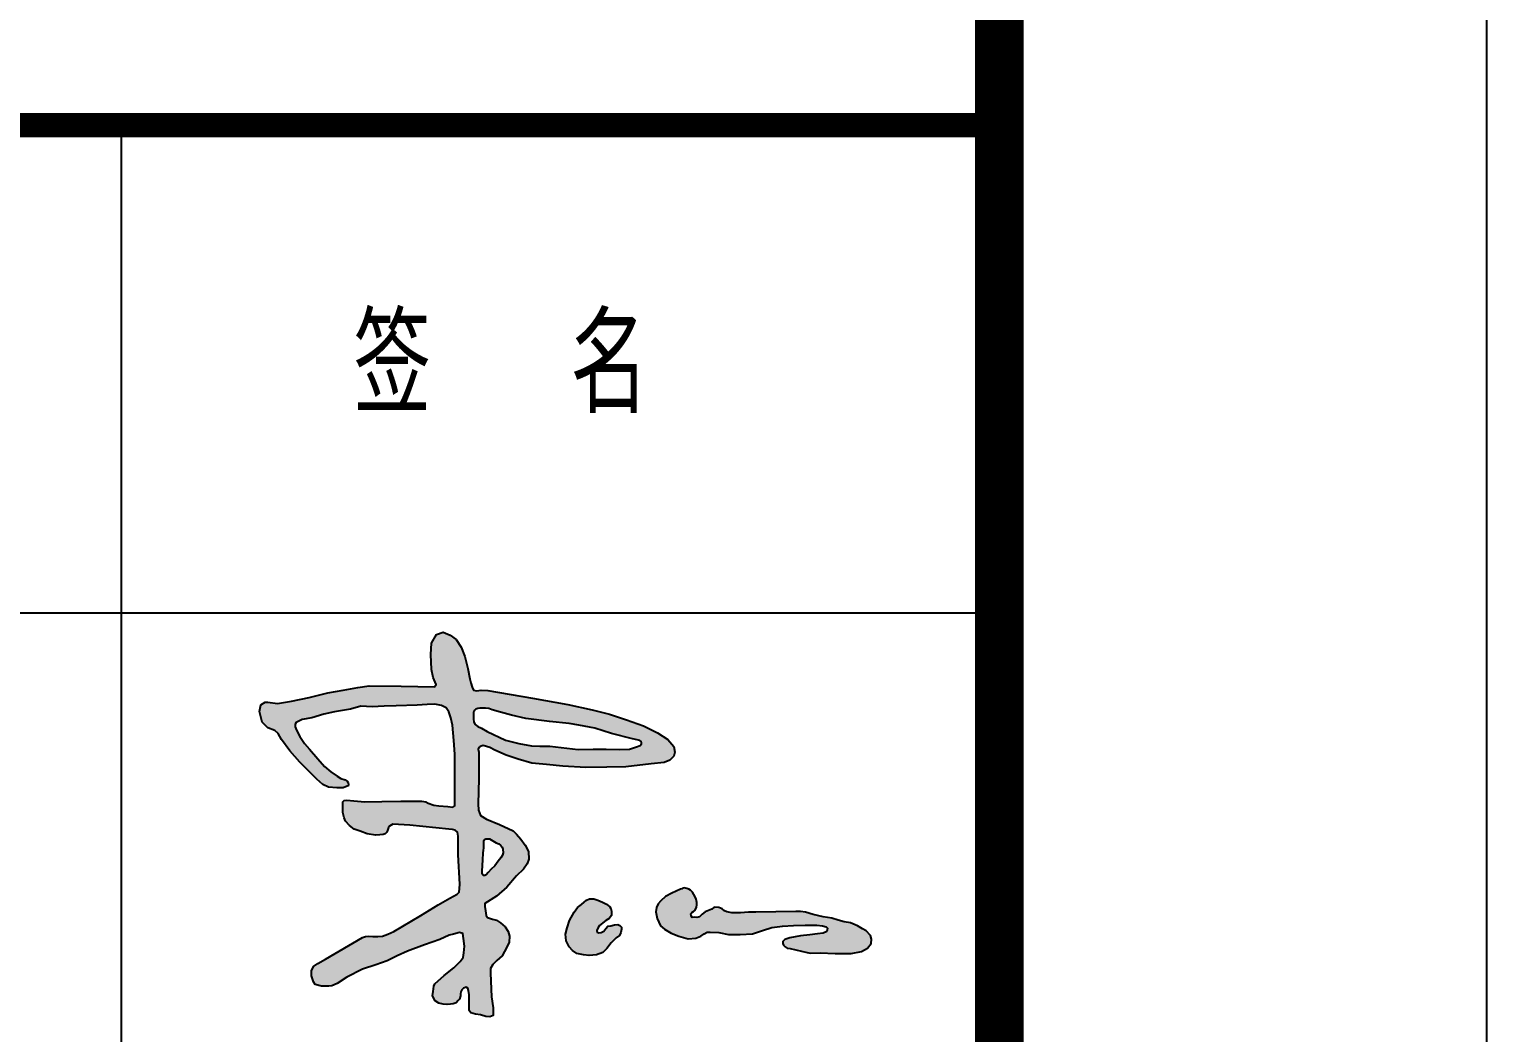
# Model space of a CAD drawing. Extents: x -409572 to -157272, y 600795 to 878326.
# Drawn here: x -338262 to -335272, y 816728 to 818787 of the extents above; entities that cross this region are included whole.
import ezdxf

# ---------------------------------------------------------------- set-up
doc = ezdxf.new("R2010")
doc.units = 0
doc.header["$LTSCALE"] = 1000
doc.header["$MEASUREMENT"] = 0
doc.layers.get('0').update_dxf_attribs({"linetype": 'CONTINUOUS'})
for name, color, linetype in [('PUB_TEXT', 7, 'CONTINUOUS'), ('PUB_TITLE', 4, 'CONTINUOUS'), ('TWT_TITLE', 7, 'CONTINUOUS')]:
    doc.layers.add(name, color=color, linetype=linetype)
doc.styles.add('TQ', font='txt.shx', dxfattribs={"width": 0.8, "bigfont": 'hztxt.shx'})

msp = doc.modelspace()

# ---------------------------------------------------------------- hatches: boundary and pattern name
h = msp.add_hatch(color=7)
h.paths.add_polyline_path([(-337339.5, 817304.1), (-337340.5, 817310.1), (-337339.6, 817313.5), (-337336.7, 817316), (-337330.3, 817317.5), (-337316.8, 817313.9), (-337306.2, 817308.1), (-337283.3, 817297.7), (-337258.9, 817289.9), (-337230.8, 817281.6), (-337200.2, 817279), (-337166.9, 817275.4), (-337119.6, 817272.8), (-337077, 817273.3), (-337038, 817273.9), (-336986, 817280.4), (-336959.3, 817282.9), (-336947.4, 817287.8), (-336939.2, 817295.6), (-336937.1, 817304.2), (-336939.6, 817315.7), (-336951.5, 817329.7), (-336972.8, 817344), (-337001.5, 817358), (-337036.5, 817370.3), (-337071.6, 817382), (-337106.7, 817390.7), (-337157, 817401.8), (-337229.1, 817414.8), (-337320.7, 817430.5), (-337334.8, 817431.1), (-337344.4, 817429.7), (-337349.9, 817431.4), (-337352.7, 817437.5), (-337355.6, 817446.1), (-337357.6, 817454.3), (-337362.2, 817475.7), (-337367.9, 817500.3), (-337375.7, 817519.6), (-337386, 817535.2), (-337397.9, 817544.3), (-337412.7, 817550), (-337426.3, 817545.5), (-337436.2, 817527.8), (-337437.4, 817504.4), (-337436.1, 817473.8), (-337432.8, 817456.9), (-337426.7, 817442.6), (-337430, 817438), (-337464.2, 817438.9), (-337498.4, 817439.4), (-337564.2, 817440.2), (-337587.3, 817437), (-337617.4, 817431), (-337649.3, 817425.5), (-337687.2, 817416.2), (-337723.2, 817408.8), (-337751.9, 817403.8), (-337771.8, 817406.5), (-337777.8, 817406.5), (-337786.5, 817401.4), (-337789.3, 817387.6), (-337783.7, 817365.7), (-337771.7, 817354.2), (-337757.8, 817348.2), (-337750.9, 817342.6), (-337744, 817329.7), (-337726.9, 817307.1), (-337706.1, 817283.5), (-337671.2, 817248.9), (-337659.1, 817238), (-337647.4, 817232.5), (-337630.6, 817231), (-337617.5, 817231), (-337606.1, 817235.8), (-337606.4, 817237.3), (-337606.5, 817238.4), (-337607.4, 817241.2), (-337609.2, 817244.4), (-337613.3, 817247.1), (-337622, 817250.3), (-337629.5, 817254.9), (-337642.5, 817263.4), (-337655.9, 817275), (-337669.7, 817290.7), (-337686.4, 817310.1), (-337696.5, 817321.6), (-337706.6, 817336), (-337713, 817348.9), (-337715.9, 817355.8), (-337715.9, 817361.5), (-337713.6, 817364.8), (-337701.7, 817371.1), (-337681.9, 817374.7), (-337657, 817382), (-337635.1, 817386.6), (-337602.4, 817392.4), (-337581.1, 817398.1), (-337558.1, 817397), (-337533.2, 817398.5), (-337508.7, 817399.1), (-337466.1, 817400.6), (-337445.3, 817401.7), (-337429.8, 817402.7), (-337415.7, 817399.6), (-337406.4, 817394.9), (-337400.7, 817386.6), (-337396.5, 817374.7), (-337393.4, 817359.1), (-337390.8, 817328), (-337388.7, 817299.9), (-337388.4, 817210.6), (-337388.7, 817194.2), (-337392.5, 817191.3), (-337403.2, 817192.7), (-337421.4, 817193.9), (-337431.8, 817195.3), (-337443.1, 817199.4), (-337447.7, 817202.3), (-337455.9, 817203.3), (-337499.5, 817203.3), (-337538, 817202.8), (-337573.3, 817202.5), (-337595.8, 817204.2), (-337609.7, 817205.6), (-337615.2, 817205.1), (-337618.1, 817202.2), (-337618.4, 817192.1), (-337618.1, 817180.5), (-337615.2, 817169.5), (-337612.6, 817162.3), (-337604.2, 817153.7), (-337595.2, 817146.4), (-337582.8, 817141.8), (-337568.3, 817136.6), (-337551, 817134.1), (-337542.5, 817134.7), (-337535.2, 817135.4), (-337531.2, 817136.3), (-337528.2, 817139.7), (-337526.1, 817145.5), (-337524.7, 817149.5), (-337522.7, 817152.4), (-337515.4, 817156.2), (-337480.7, 817154.4), (-337400.5, 817146.1), (-337393.3, 817145.6), (-337387.9, 817144.1), (-337383.2, 817140), (-337381.9, 817131.6), (-337381.4, 817093.7), (-337378.5, 817033.7), (-337378.8, 817024.8), (-337379.6, 817017.1), (-337383.7, 817012.7), (-337398.5, 817004.5), (-337422.8, 816991.3), (-337458.5, 816969.1), (-337513.8, 816936.6), (-337526.2, 816931), (-337536.6, 816926.5), (-337546.3, 816926.1), (-337556.9, 816925.8), (-337565.6, 816926.6), (-337571.4, 816926), (-337578.2, 816923.9), (-337653.8, 816879.7), (-337669.8, 816870.9), (-337678.3, 816864.5), (-337682.4, 816855.5), (-337682.4, 816845.5), (-337678.3, 816833.4), (-337675.2, 816827.5), (-337662.3, 816824.4), (-337646.9, 816823.9), (-337640.5, 816824.9), (-337629.8, 816829.4), (-337610.1, 816842.4), (-337577.7, 816859.1), (-337550.6, 816868.2), (-337527.2, 816876.4), (-337507, 816886.6), (-337485.7, 816896.1), (-337450.6, 816909.2), (-337419.4, 816919.9), (-337400.1, 816928.9), (-337391, 816930.9), (-337379.1, 816934.2), (-337372.1, 816932.2), (-337370.9, 816921.9), (-337368.8, 816906.3), (-337370.1, 816892.3), (-337371.3, 816883.3), (-337377.9, 816874.7), (-337390.6, 816862), (-337410.4, 816845.9), (-337429.4, 816829.1), (-337431.9, 816824.5), (-337432.8, 816813.3), (-337434.2, 816804.4), (-337428.9, 816794.4), (-337421.4, 816789.4), (-337412.2, 816787.5), (-337404.5, 816786.4), (-337397.6, 816787.3), (-337391.7, 816788), (-337385.5, 816790.3), (-337381.8, 816794.6), (-337378.9, 816797.8), (-337376.6, 816804.4), (-337376.6, 816808.3), (-337375.9, 816812.7), (-337374.5, 816816.5), (-337370.6, 816820), (-337368.8, 816821.1), (-337365.6, 816822), (-337361.9, 816820.2), (-337360.8, 816815.4), (-337359.4, 816806.3), (-337359.3, 816795.7), (-337358.9, 816781.1), (-337358.9, 816774.6), (-337355.4, 816769.4), (-337346.3, 816766.8), (-337336.2, 816765.5), (-337325.1, 816762.2), (-337316.4, 816761.3), (-337309.7, 816764.3), (-337309.7, 816780.1), (-337313, 816802.4), (-337315.2, 816851.1), (-337315.6, 816860.2), (-337310.5, 816868.6), (-337302.4, 816877), (-337291.5, 816886.5), (-337281.9, 816904.1), (-337277.2, 816914.3), (-337276.5, 816926.8), (-337279.4, 816936.6), (-337285.6, 816946.1), (-337294.6, 816954.3), (-337302.9, 816959.8), (-337311.6, 816961.5), (-337321.7, 816964.7), (-337324.6, 816968.8), (-337325.8, 816978.9), (-337326.7, 816987.8), (-337327.1, 816993.9), (-337303.1, 817008.5), (-337282.1, 817027.1), (-337262, 817050.4), (-337247.4, 817064.3), (-337240.1, 817074.9), (-337236.8, 817084.7), (-337237.5, 817100.6), (-337244.1, 817113.3), (-337253.2, 817125.4), (-337262, 817135.6), (-337268.6, 817142.6), (-337297.1, 817155.4), (-337323.4, 817166.5), (-337336.2, 817173.9), (-337339.7, 817184.9), (-337340.8, 817198.3), (-337339.5, 817249.3)])
h.paths.add_polyline_path([(-337322.4, 817346.6), (-337333.8, 817353), (-337341.6, 817356.9), (-337347.1, 817360.8), (-337349.8, 817365.6), (-337350.3, 817372.4), (-337350.5, 817386.1), (-337349.1, 817387.9), (-337347.8, 817390), (-337345.2, 817392.1), (-337341.2, 817393.4), (-337337.3, 817394.2), (-337330.6, 817394.5), (-337325.3, 817394.3), (-337318.8, 817393.4), (-337311.8, 817391.1), (-337295.2, 817386), (-337272.6, 817379.6), (-337243, 817373.1), (-337194.7, 817367), (-337154.2, 817362.9), (-337134.4, 817359.7), (-337101.2, 817353), (-337066.9, 817342.1), (-337024.4, 817331.3), (-337014.3, 817329.4), (-337009, 817327.8), (-337006.3, 817326.2), (-337005.7, 817323.5), (-337005.5, 817321.3), (-337008.6, 817317.5), (-337016, 817315.2), (-337030.4, 817309.9), (-337050.2, 817309.7), (-337078.3, 817310.2), (-337105.1, 817310.2), (-337135.5, 817309.7), (-337193.5, 817316.1), (-337214, 817316.1), (-337231.5, 817317.3), (-337257.2, 817321.9), (-337284.7, 817328.9)], flags=16)
h.paths.add_polyline_path([(-337325.2, 817126), (-337322, 817126.5), (-337317.3, 817126), (-337303.7, 817118.4), (-337298.2, 817116.1), (-337294.6, 817113.1), (-337291.6, 817109.4), (-337290.2, 817104.9), (-337289.5, 817097.8), (-337291.1, 817092.8), (-337294.1, 817087.5), (-337299.4, 817080.7), (-337306.7, 817071.1), (-337313.8, 817064), (-337320.2, 817057.6), (-337324.1, 817052.8), (-337326.8, 817051.2), (-337329.8, 817051.3), (-337331.3, 817052.2), (-337332.7, 817054.8), (-337332.8, 817060.2), (-337331.3, 817083.3), (-337330.6, 817096.9), (-337330, 817103), (-337329.3, 817107.3), (-337329.3, 817116.4), (-337328.8, 817122.9), (-337327.7, 817125.1)], flags=16)
h = msp.add_hatch(color=7)
h.paths.add_polyline_path([(-337057.8, 816923), (-337050.6, 816928.4), (-337048, 816934), (-337046.5, 816941), (-337047, 816945.3), (-337050.1, 816948.9), (-337054.2, 816950.7), (-337061.1, 816949.9), (-337068.3, 816948.1), (-337074.8, 816947.1), (-337079.1, 816942.5), (-337083.2, 816937.1), (-337088.6, 816934.3), (-337093.3, 816933.3), (-337096.4, 816934.8), (-337097.4, 816938.6), (-337095.3, 816943.3), (-337091.5, 816948.4), (-337078.6, 816959), (-337071.7, 816962.9), (-337067.2, 816969.4), (-337067.4, 816978), (-337068.4, 816983.5), (-337070.3, 816987.1), (-337077.4, 816992.2), (-337085.7, 816996.3), (-337095.3, 817000.3), (-337103.2, 817003.6), (-337112.3, 817003.6), (-337118.3, 817000.9), (-337123.6, 816996.7), (-337129, 816991.8), (-337136.7, 816985.4), (-337143.9, 816976.2), (-337153.4, 816959.2), (-337158.3, 816944), (-337161.4, 816930.6), (-337159.9, 816917.5), (-337153.7, 816905.2), (-337147.5, 816897.5), (-337138, 816891.3), (-337124.6, 816888.5), (-337113.1, 816887), (-337097.9, 816888.8), (-337085.1, 816893.1), (-337076.6, 816901.3), (-337068.1, 816912.9)])
h.paths.add_polyline_path([(-336576.9, 816953.9), (-336590.1, 816956.4), (-336602.1, 816959.4), (-336615.6, 816963.7), (-336633.2, 816966.3), (-336653.7, 816971.4), (-336669.7, 816976.2), (-336679.6, 816977.6), (-336689.1, 816977.6), (-336771.5, 816975.7), (-336786.1, 816975.7), (-336802.6, 816974.6), (-336820.1, 816974.4), (-336830.6, 816976.7), (-336835.7, 816978.8), (-336840.1, 816982.6), (-336846.8, 816985.7), (-336856.8, 816985.9), (-336861.5, 816982.3), (-336868.2, 816979.5), (-336875.4, 816976.7), (-336881, 816971.8), (-336886.8, 816966.7), (-336892.4, 816964.9), (-336896.6, 816965.4), (-336901.6, 816965.3), (-336904.1, 816968.6), (-336904.4, 816972.2), (-336902.3, 816975), (-336898.8, 816977.1), (-336896.2, 816979.4), (-336892.6, 816985.5), (-336892.1, 816991.6), (-336892.5, 816996.1), (-336893.3, 817002.9), (-336895.4, 817007.4), (-336898.6, 817012.5), (-336900.8, 817016.9), (-336904.9, 817020.9), (-336908.6, 817023.3), (-336912.7, 817024.7), (-336918.5, 817025.7), (-336920.9, 817024.9), (-336923.2, 817023.7), (-336925.9, 817022.8), (-336943.5, 817014.7), (-336956.6, 817008.2), (-336966.1, 816999.4), (-336971.6, 816993.2), (-336974.9, 816985.5), (-336976.4, 816976.4), (-336973.8, 816962.9), (-336966.5, 816947.9), (-336958.5, 816941.4), (-336944.9, 816932.6), (-336928.9, 816926.7), (-336909.9, 816921.6), (-336894.5, 816922.4), (-336884.3, 816926.4), (-336877.3, 816931.5), (-336870.7, 816934.8), (-336864.9, 816934.8), (-336847, 816934), (-336827.5, 816930.4), (-336803.3, 816930), (-336777.9, 816931.8), (-336757.4, 816938.1), (-336738.1, 816944.5), (-336716.5, 816947.4), (-336693.7, 816948.6), (-336670.3, 816949.2), (-336645.8, 816949.6), (-336634.5, 816948.2), (-336627.3, 816945.9), (-336624.4, 816943), (-336625.8, 816936.1), (-336633.1, 816933), (-336644.9, 816931.6), (-336660.8, 816929.4), (-336679.7, 816927.1), (-336701.8, 816923.6), (-336707.8, 816921.6), (-336711.5, 816919.6), (-336716, 816915.8), (-336715.6, 816911.7), (-336714.2, 816908.6), (-336711, 816905), (-336706.9, 816902.3), (-336701, 816901.7), (-336666, 816893.1), (-336658.8, 816892.2), (-336639.4, 816892.6), (-336608.3, 816891.5), (-336575.4, 816891.5), (-336554.6, 816895.1), (-336542.2, 816902.1), (-336534.9, 816911.9), (-336534.1, 816920.7), (-336536, 816928.3), (-336544.7, 816937.5), (-336552.4, 816941.8), (-336562.7, 816947.7)])

# ---------------------------------------------------------------- linework, layer by layer
for points in [[(-337606.1, 817235.8), (-337617.5, 817231), (-337630.6, 817231), (-337647.4, 817232.5), (-337659.1, 817238), (-337671.2, 817248.9), (-337706.1, 817283.5), (-337726.9, 817307.1), (-337744, 817329.7), (-337750.9, 817342.6), (-337757.8, 817348.2), (-337771.7, 817354.2), (-337783.7, 817365.7), (-337789.3, 817387.6), (-337786.5, 817401.4), (-337777.8, 817406.5), (-337771.8, 817406.5), (-337751.9, 817403.8), (-337723.2, 817408.8), (-337687.2, 817416.2), (-337649.3, 817425.5), (-337617.4, 817431), (-337587.3, 817437), (-337564.2, 817440.2), (-337498.4, 817439.4), (-337464.2, 817438.9), (-337430, 817438), (-337426.7, 817442.6), (-337432.8, 817456.9), (-337436.1, 817473.8), (-337437.4, 817504.4), (-337436.2, 817527.8), (-337426.3, 817545.5), (-337412.7, 817550), (-337397.9, 817544.3), (-337386, 817535.2), (-337375.7, 817519.6), (-337367.9, 817500.3), (-337362.2, 817475.7), (-337357.6, 817454.3), (-337355.6, 817446.1), (-337352.7, 817437.5), (-337349.9, 817431.4), (-337344.4, 817429.7), (-337334.8, 817431.1), (-337320.7, 817430.5), (-337229.1, 817414.8), (-337157, 817401.8), (-337106.7, 817390.7), (-337071.6, 817382), (-337036.5, 817370.3), (-337001.5, 817358), (-336972.8, 817344), (-336951.5, 817329.7), (-336939.6, 817315.7), (-336937.1, 817304.2), (-336939.2, 817295.6), (-336947.4, 817287.8), (-336959.3, 817282.9), (-336986, 817280.4), (-337038, 817273.9), (-337077, 817273.3), (-337119.6, 817272.8), (-337166.9, 817275.4), (-337200.2, 817279), (-337230.8, 817281.6), (-337258.9, 817289.9), (-337283.3, 817297.7), (-337306.2, 817308.1), (-337316.8, 817313.9), (-337330.3, 817317.5), (-337336.7, 817316), (-337339.6, 817313.5), (-337340.5, 817310.1), (-337339.5, 817304.1), (-337339.5, 817249.3), (-337340.8, 817198.3), (-337339.7, 817184.9), (-337336.2, 817173.9), (-337323.4, 817166.5), (-337297.1, 817155.4), (-337268.6, 817142.6), (-337262, 817135.6), (-337253.2, 817125.4), (-337244.1, 817113.3), (-337237.5, 817100.6), (-337236.8, 817084.7), (-337240.1, 817074.9), (-337247.4, 817064.3), (-337262, 817050.4), (-337282.1, 817027.1), (-337303.1, 817008.5), (-337327.1, 816993.9), (-337326.7, 816987.8), (-337325.8, 816978.9), (-337324.6, 816968.8), (-337321.7, 816964.7), (-337311.6, 816961.5), (-337302.9, 816959.8), (-337294.6, 816954.3), (-337285.6, 816946.1), (-337279.4, 816936.6), (-337276.5, 816926.8), (-337277.2, 816914.3), (-337281.9, 816904.1), (-337291.5, 816886.5), (-337302.4, 816877), (-337310.5, 816868.6), (-337315.6, 816860.2), (-337315.2, 816851.1), (-337313, 816802.4), (-337309.7, 816780.1), (-337309.7, 816764.3), (-337316.4, 816761.3), (-337325.1, 816762.2), (-337336.2, 816765.5), (-337346.3, 816766.8), (-337355.4, 816769.4), (-337358.9, 816774.6), (-337358.9, 816781.1), (-337359.3, 816795.7), (-337359.4, 816806.3), (-337360.8, 816815.4), (-337361.9, 816820.2), (-337365.6, 816822), (-337368.8, 816821.1), (-337370.6, 816820), (-337374.5, 816816.5), (-337375.9, 816812.7), (-337376.6, 816808.3), (-337376.6, 816804.4), (-337378.9, 816797.8), (-337381.8, 816794.6), (-337385.5, 816790.3), (-337391.7, 816788), (-337397.6, 816787.3), (-337404.5, 816786.4), (-337412.2, 816787.5), (-337421.4, 816789.4), (-337428.9, 816794.4), (-337434.2, 816804.4), (-337432.8, 816813.3), (-337431.9, 816824.5), (-337429.4, 816829.1), (-337410.4, 816845.9), (-337390.6, 816862), (-337377.9, 816874.7), (-337371.3, 816883.3), (-337370.1, 816892.3), (-337368.8, 816906.3), (-337370.9, 816921.9), (-337372.1, 816932.2), (-337379.1, 816934.2), (-337391, 816930.9), (-337400.1, 816928.9), (-337419.4, 816919.9), (-337450.6, 816909.2), (-337485.7, 816896.1), (-337507, 816886.6), (-337527.2, 816876.4), (-337550.6, 816868.2), (-337577.7, 816859.1), (-337610.1, 816842.4), (-337629.8, 816829.4), (-337640.5, 816824.9), (-337646.9, 816823.9), (-337662.3, 816824.4), (-337675.2, 816827.5), (-337678.3, 816833.4), (-337682.4, 816845.5), (-337682.4, 816855.5), (-337678.3, 816864.5), (-337669.8, 816870.9), (-337653.8, 816879.7), (-337578.2, 816923.9), (-337571.4, 816926), (-337565.6, 816926.6), (-337556.9, 816925.8), (-337546.3, 816926.1), (-337536.6, 816926.5), (-337526.2, 816931), (-337513.8, 816936.6), (-337458.5, 816969.1), (-337422.8, 816991.3), (-337398.5, 817004.5), (-337383.7, 817012.7), (-337379.6, 817017.1), (-337378.8, 817024.8), (-337378.5, 817033.7), (-337381.4, 817093.7), (-337381.9, 817131.6), (-337383.2, 817140), (-337387.9, 817144.1), (-337393.3, 817145.6), (-337400.5, 817146.1), (-337480.7, 817154.4), (-337515.4, 817156.2), (-337522.7, 817152.4), (-337524.7, 817149.5), (-337526.1, 817145.5), (-337528.2, 817139.7), (-337531.2, 817136.3), (-337535.2, 817135.4), (-337542.5, 817134.7), (-337551, 817134.1), (-337568.3, 817136.6), (-337582.8, 817141.8), (-337595.2, 817146.4), (-337604.2, 817153.7), (-337612.6, 817162.3), (-337615.2, 817169.5), (-337618.1, 817180.5), (-337618.4, 817192.1), (-337618.1, 817202.2), (-337615.2, 817205.1), (-337609.7, 817205.6), (-337595.8, 817204.2), (-337573.3, 817202.5), (-337538, 817202.8), (-337499.5, 817203.3), (-337455.9, 817203.3), (-337447.7, 817202.3), (-337443.1, 817199.4), (-337431.8, 817195.3), (-337421.4, 817193.9), (-337403.2, 817192.7), (-337392.5, 817191.3), (-337388.7, 817194.2), (-337388.4, 817210.6), (-337388.7, 817299.9), (-337390.8, 817328), (-337393.4, 817359.1), (-337396.5, 817374.7), (-337400.7, 817386.6), (-337406.4, 817394.9), (-337415.7, 817399.6), (-337429.8, 817402.7), (-337445.3, 817401.7), (-337466.1, 817400.6), (-337508.7, 817399.1), (-337533.2, 817398.5), (-337558.1, 817397), (-337581.1, 817398.1), (-337602.4, 817392.4), (-337635.1, 817386.6), (-337657, 817382), (-337681.9, 817374.7), (-337701.7, 817371.1), (-337713.6, 817364.8), (-337715.9, 817361.5), (-337715.9, 817355.8), (-337713, 817348.9), (-337706.6, 817336), (-337696.5, 817321.6), (-337686.4, 817310.1), (-337669.7, 817290.7), (-337655.9, 817275), (-337642.5, 817263.4), (-337629.5, 817254.9), (-337622, 817250.3), (-337613.3, 817247.1), (-337609.2, 817244.4), (-337607.4, 817241.2), (-337606.5, 817238.4), (-337606.4, 817237.3)], [(-337350.5, 817386.1), (-337350.3, 817372.4), (-337349.8, 817365.6), (-337347.1, 817360.8), (-337341.6, 817356.9), (-337333.8, 817353), (-337322.4, 817346.6), (-337284.7, 817328.9), (-337257.2, 817321.9), (-337231.5, 817317.3), (-337214, 817316.1), (-337193.5, 817316.1), (-337135.5, 817309.7), (-337105.1, 817310.2), (-337078.3, 817310.2), (-337050.2, 817309.7), (-337030.4, 817309.9), (-337016, 817315.2), (-337008.6, 817317.5), (-337005.5, 817321.3), (-337005.7, 817323.5), (-337006.3, 817326.2), (-337009, 817327.8), (-337014.3, 817329.4), (-337024.4, 817331.3), (-337066.9, 817342.1), (-337101.2, 817353), (-337134.4, 817359.7), (-337154.2, 817362.9), (-337194.7, 817367), (-337243, 817373.1), (-337272.6, 817379.6), (-337295.2, 817386), (-337311.8, 817391.1), (-337318.8, 817393.4), (-337325.3, 817394.3), (-337330.6, 817394.5), (-337337.3, 817394.2), (-337341.2, 817393.4), (-337345.2, 817392.1), (-337347.8, 817390), (-337349.1, 817387.9)], [(-337329.3, 817107.3), (-337329.3, 817116.4), (-337328.8, 817122.9), (-337327.7, 817125.1), (-337325.2, 817126), (-337322, 817126.5), (-337317.3, 817126), (-337303.7, 817118.4), (-337298.2, 817116.1), (-337294.6, 817113.1), (-337291.6, 817109.4), (-337290.2, 817104.9), (-337289.5, 817097.8), (-337291.1, 817092.8), (-337294.1, 817087.5), (-337299.4, 817080.7), (-337306.7, 817071.1), (-337313.8, 817064), (-337320.2, 817057.6), (-337324.1, 817052.8), (-337326.8, 817051.2), (-337329.8, 817051.3), (-337331.3, 817052.2), (-337332.7, 817054.8), (-337332.8, 817060.2), (-337331.3, 817083.3), (-337330.6, 817096.9), (-337330, 817103)], [(-337118.3, 817000.9), (-337112.3, 817003.6), (-337103.2, 817003.6), (-337095.3, 817000.3), (-337085.7, 816996.3), (-337077.4, 816992.2), (-337070.3, 816987.1), (-337068.4, 816983.5), (-337067.4, 816978), (-337067.2, 816969.4), (-337071.7, 816962.9), (-337078.6, 816959), (-337091.5, 816948.4), (-337095.3, 816943.3), (-337097.4, 816938.6), (-337096.4, 816934.8), (-337093.3, 816933.3), (-337088.6, 816934.3), (-337083.2, 816937.1), (-337079.1, 816942.5), (-337074.8, 816947.1), (-337068.3, 816948.1), (-337061.1, 816949.9), (-337054.2, 816950.7), (-337050.1, 816948.9), (-337047, 816945.3), (-337046.5, 816941), (-337048, 816934), (-337050.6, 816928.4), (-337057.8, 816923), (-337068.1, 816912.9), (-337076.6, 816901.3), (-337085.1, 816893.1), (-337097.9, 816888.8), (-337113.1, 816887), (-337124.6, 816888.5), (-337138, 816891.3), (-337147.5, 816897.5), (-337153.7, 816905.2), (-337159.9, 816917.5), (-337161.4, 816930.6), (-337158.3, 816944), (-337153.4, 816959.2), (-337143.9, 816976.2), (-337136.7, 816985.4), (-337129, 816991.8), (-337123.6, 816996.7)], [(-336925.9, 817022.8), (-336943.5, 817014.7), (-336956.6, 817008.2), (-336966.1, 816999.4), (-336971.6, 816993.2), (-336974.9, 816985.5), (-336976.4, 816976.4), (-336973.8, 816962.9), (-336966.5, 816947.9), (-336958.5, 816941.4), (-336944.9, 816932.6), (-336928.9, 816926.7), (-336909.9, 816921.6), (-336894.5, 816922.4), (-336884.3, 816926.4), (-336877.3, 816931.5), (-336870.7, 816934.8), (-336864.9, 816934.8), (-336847, 816934), (-336827.5, 816930.4), (-336803.3, 816930), (-336777.9, 816931.8), (-336757.4, 816938.1), (-336738.1, 816944.5), (-336716.5, 816947.4), (-336693.7, 816948.6), (-336670.3, 816949.2), (-336645.8, 816949.6), (-336634.5, 816948.2), (-336627.3, 816945.9), (-336624.4, 816943), (-336625.8, 816936.1), (-336633.1, 816933), (-336644.9, 816931.6), (-336660.8, 816929.4), (-336679.7, 816927.1), (-336701.8, 816923.6), (-336707.8, 816921.6), (-336711.5, 816919.6), (-336716, 816915.8), (-336715.6, 816911.7), (-336714.2, 816908.6), (-336711, 816905), (-336706.9, 816902.3), (-336701, 816901.7), (-336666, 816893.1), (-336658.8, 816892.2), (-336639.4, 816892.6), (-336608.3, 816891.5), (-336575.4, 816891.5), (-336554.6, 816895.1), (-336542.2, 816902.1), (-336534.9, 816911.9), (-336534.1, 816920.7), (-336536, 816928.3), (-336544.7, 816937.5), (-336552.4, 816941.8), (-336562.7, 816947.7), (-336576.9, 816953.9), (-336590.1, 816956.4), (-336602.1, 816959.4), (-336615.6, 816963.7), (-336633.2, 816966.3), (-336653.7, 816971.4), (-336669.7, 816976.2), (-336679.6, 816977.6), (-336689.1, 816977.6), (-336771.5, 816975.7), (-336786.1, 816975.7), (-336802.6, 816974.6), (-336820.1, 816974.4), (-336830.6, 816976.7), (-336835.7, 816978.8), (-336840.1, 816982.6), (-336846.8, 816985.7), (-336856.8, 816985.9), (-336861.5, 816982.3), (-336868.2, 816979.5), (-336875.4, 816976.7), (-336881, 816971.8), (-336886.8, 816966.7), (-336892.4, 816964.9), (-336896.6, 816965.4), (-336901.6, 816965.3), (-336904.1, 816968.6), (-336904.4, 816972.2), (-336902.3, 816975), (-336898.8, 816977.1), (-336896.2, 816979.4), (-336892.6, 816985.5), (-336892.1, 816991.6), (-336892.5, 816996.1), (-336893.3, 817002.9), (-336895.4, 817007.4), (-336898.6, 817012.5), (-336900.8, 817016.9), (-336904.9, 817020.9), (-336908.6, 817023.3), (-336912.7, 817024.7), (-336918.5, 817025.7), (-336920.9, 817024.9), (-336923.2, 817023.7)]]:
    msp.add_lwpolyline(points, close=True)
at = {"layer": 'PUB_TITLE', "color": 4}
for p, q in [((-338072.1, 811589.8), (-338072.1, 818589.8)), ((-341772, 817589.8), (-336272, 817589.8))]:
    msp.add_line(p, q, dxfattribs=at)
at = {"layer": 'PUB_TITLE', "color": 4, "const_width": 50}
msp.add_lwpolyline([(-341772, 818589.8), (-336272, 818589.8)], dxfattribs=at)
at = {"layer": 'TWT_TITLE', "color": 4}
msp.add_lwpolyline([(-409572, 794325.7), (-335272, 794325.7), (-335272, 836325.7), (-409572, 836325.7)], close=True, dxfattribs=at)
at = {"layer": 'TWT_TITLE', "color": 4, "const_width": 100}
msp.add_lwpolyline([(-407072, 795325.7), (-336272, 795325.7), (-336272, 835325.7), (-407072, 835325.7)], close=True, dxfattribs=at)

# ---------------------------------------------------------------- texts
at = {"layer": 'PUB_TEXT', "color": 2, "insert": (-337597, 818199.4), "char_height": 200, "width": 1679.83, "attachment_point": 1, "style": 'TQ'}
msp.add_mtext('签  名', dxfattribs=at)

doc.saveas('drawing.dxf')
